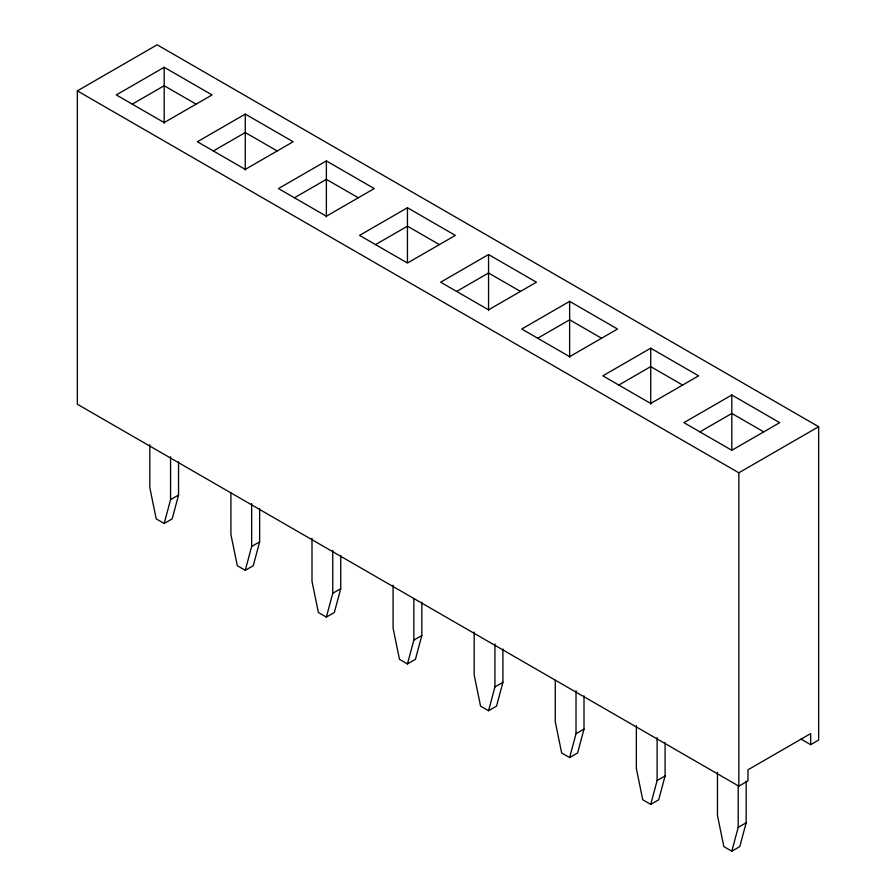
<?xml version="1.0" encoding="UTF-8"?>
<svg xmlns="http://www.w3.org/2000/svg" width="896" height="896" viewBox="0 0 896 896"><rect width="100%" height="100%" fill="white"/><g stroke="black" fill="none" stroke-linecap="round" stroke-linejoin="round"><path stroke-width="1.34" d="M164.181 67.29L116.301 94.931L164.181 122.584L212.072 94.931L164.181 67.29L164.181 123.278M650.72 348.186L602.84 375.838L650.72 403.48L698.611 375.838L650.72 348.186L650.72 404.186M149.822 444.752L149.822 487.67L156.206 518.874L164.181 523.477L170.565 499.654L170.565 456.736M178.55 461.821L178.55 495.04L172.166 518.874L164.181 523.477M230.91 492.957L230.91 534.486L237.294 565.69L245.28 570.304L251.664 546.47L251.664 503.552M259.638 508.637L259.638 541.856L253.254 565.69L245.28 570.304M311.998 538.395L311.998 581.302L318.382 612.506L326.368 617.12L332.752 593.286L332.752 550.368M340.726 555.453L340.726 588.683L334.342 612.506L326.368 617.12M393.086 585.211L393.086 628.118L399.47 659.322L407.456 663.936L413.84 640.102L413.84 598.573M421.826 602.269L421.826 635.499L415.442 659.322L407.456 663.936M474.174 632.027L474.174 674.934L480.558 706.138L488.544 710.752L494.928 686.918L494.928 644M502.914 649.085L502.914 682.315L496.53 706.138L488.544 710.752M555.274 680.221L555.274 721.75L561.658 752.954L569.632 757.568L576.016 733.734L576.016 690.827M584.002 695.901L584.002 729.131L577.618 752.954L569.632 757.568M636.362 725.659L636.362 768.578L642.746 799.77L650.72 804.384L657.115 780.55L657.115 737.643M665.09 742.717L665.09 775.947L658.706 799.77L650.72 804.384M717.45 772.475L717.45 815.394L723.834 846.597L731.819 851.2L738.203 827.366L738.203 785.837M746.178 781.234L746.178 822.763L739.794 846.597L731.819 851.2M810.667 744.666L810.667 733.6L747.97 769.798L747.97 780.864L738.842 786.139L77.347 404.23L77.347 90.877L157.158 44.8L818.653 426.709L818.653 740.051L810.667 744.666L800.979 739.066M132.261 104.149L164.181 85.714L196.112 104.149M245.28 114.106L197.389 141.747L245.28 169.4L293.16 141.747L245.28 114.106L245.28 170.094M213.349 150.965L245.28 132.541L277.2 150.965M326.368 160.922L278.477 188.563L326.368 216.216L374.248 188.563L326.368 160.922L326.368 216.91M294.437 197.781L326.368 179.357L358.288 197.781M407.456 207.738L359.565 235.39L407.456 263.032L455.347 235.39L407.456 207.738L407.456 262.338M375.525 244.597L407.456 226.173L439.376 244.597M488.544 254.554L440.653 282.206L488.544 309.848L536.435 282.206L488.544 254.554L488.544 310.542M456.624 291.424L488.544 272.989L520.475 291.424M170.565 499.654L178.55 495.04M569.632 301.37L521.752 329.022L569.632 356.664L617.523 329.022L569.632 301.37L569.632 357.358M537.712 338.24L569.632 319.805L601.563 338.24M251.664 546.47L259.638 541.856M618.8 385.056L650.72 366.621L682.651 385.056M332.752 593.286L340.726 588.683M731.819 395.002L683.928 422.654L731.819 450.296L779.699 422.654L731.819 395.002L731.819 449.602M699.888 431.872L731.819 413.437L763.739 431.872M413.84 640.102L421.826 635.499M77.347 90.877L738.842 472.786L818.653 426.709M494.928 686.918L502.914 682.315M576.016 733.734L584.002 729.131M657.115 780.55L665.09 775.947M738.203 827.366L746.178 822.763M738.842 472.786L738.842 786.139"/></g></svg>
